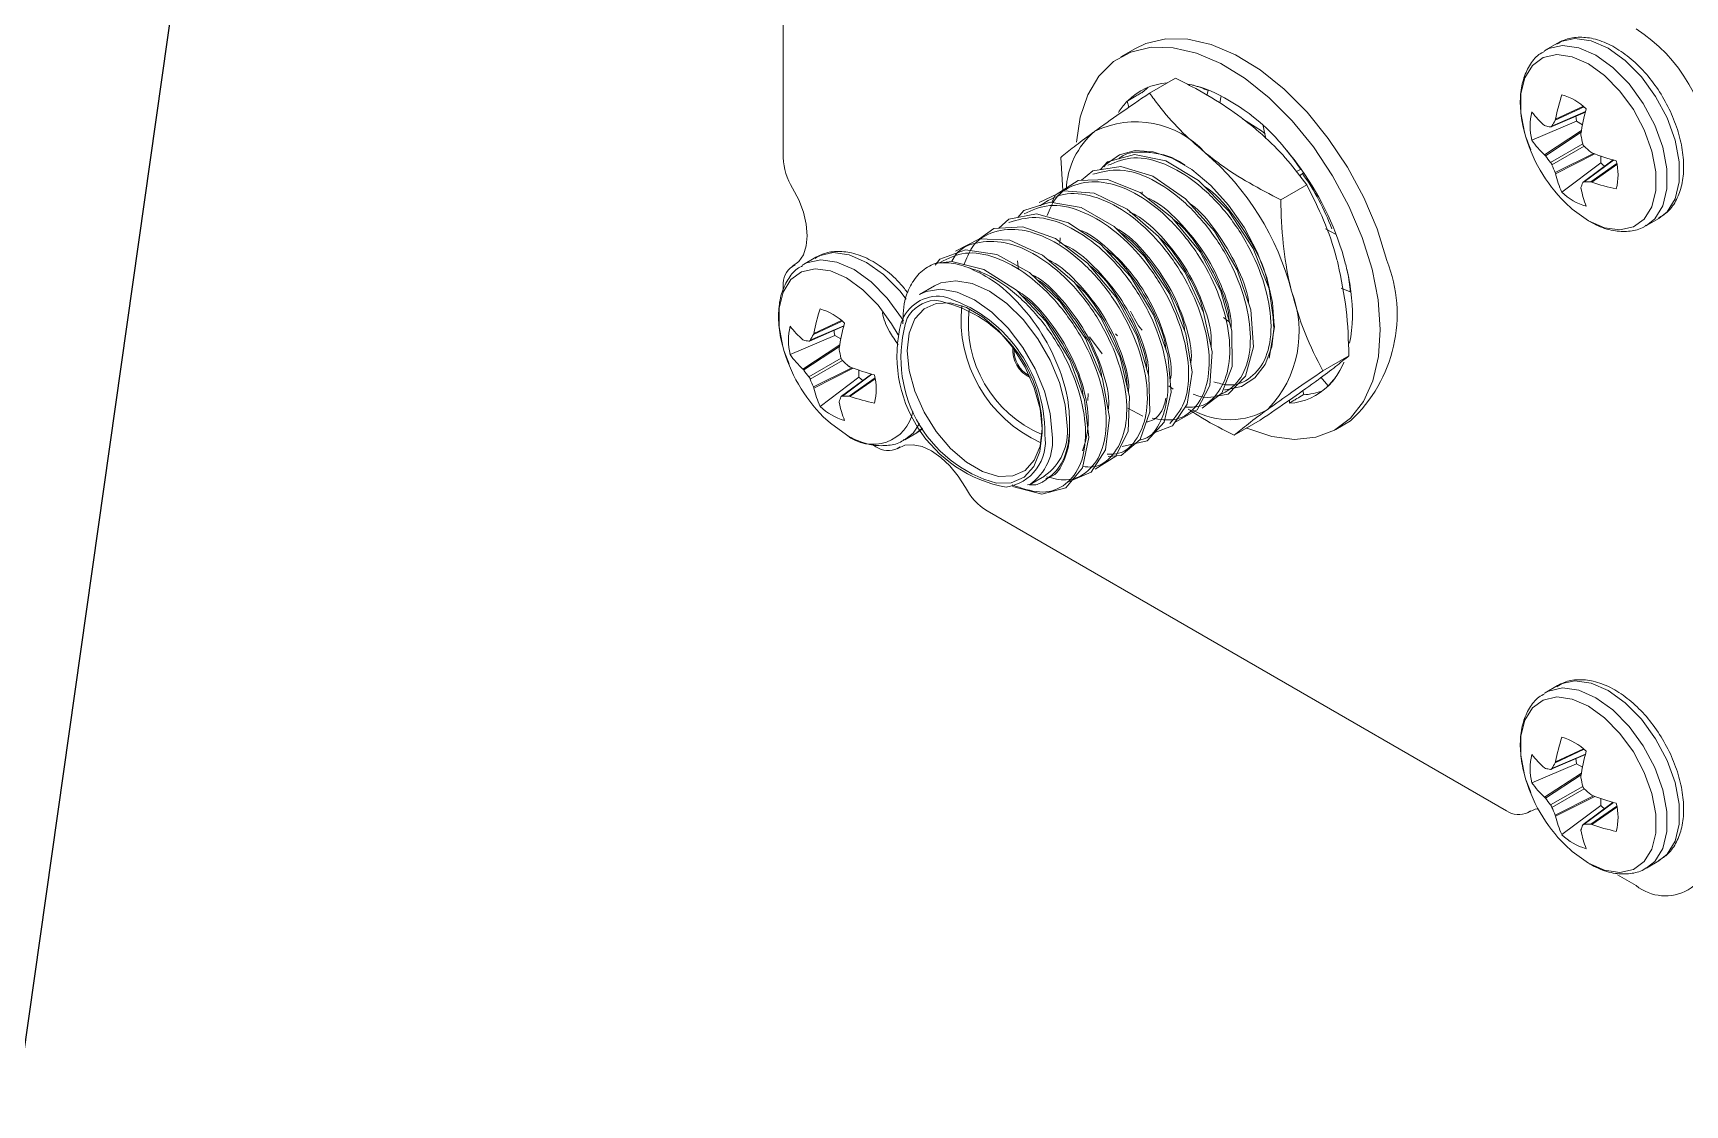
# Model space of a CAD drawing. Header units: inches. Extents: x 0.04 to 7.3, y 0.02 to 5.63.
# Drawn here: x 3.774 to 5.349, y 3.063 to 4.085 of the extents above; entities that cross this region are included whole.
import ezdxf

# ---------------------------------------------------------------- set-up
doc = ezdxf.new("R2010")
doc.units = ezdxf.units.IN
doc.header["$MEASUREMENT"] = 0
doc.dimstyles.new('SLDDIMSTYLE1', dxfattribs={"dimtxt": 0.18, "dimasz": 0.104, "dimexe": 0, "dimexo": 0.0625, "dimgap": 0, "dimtad": 0, "dimtih": 1, "dimtoh": 1, "dimdec": 0, "dimrnd": 1e-09, "dimzin": 0, "dimdsep": 46, "dimtxsty": 'Standard', "dimsah": 1, "dimcen": 0.09, "dimadec": 0, "dimazin": 0, "dimtfac": 0.104, "dimtdec": 0, "dimtofl": 0, "dimtmove": 0, "dimatfit": 3, "dimfxl": 1, "dimfrac": 2, "dimtolj": 1, "dimtzin": 0, "dimarcsym": 0})

msp = doc.modelspace()

# ---------------------------------------------------------------- linework, layer by layer
at = {"color": 7, "linetype": 'Continuous', "lineweight": 15, "ltscale": 0.666667}
for p, q in [((4.4889, 4.3337), (4.4889, 3.966)), ((4.8248, 4.0702), (4.8107, 4.062)), ((5.2271, 4.0752), (5.2154, 4.0684)), ((4.8382, 4.0275), (4.863, 4.0419)), ((4.8785, 4.0353), (4.8747, 4.0361)), ((4.8174, 4.0202), (4.8168, 4.0199)), ((4.8168, 4.0199), (4.8184, 4.014)), ((4.8941, 4.03), (4.8929, 4.0254)), ((4.8946, 4.0303), (4.8941, 4.03)), ((4.9064, 4.025), (4.9053, 4.0181)), ((5.2453, 4.0007), (5.2027, 3.9826)), ((5.2211, 3.9954), (5.2537, 4.0095)), ((5.2249, 4.0016), (5.2253, 4.0026)), ((5.2453, 4.0007), (5.251, 3.9974)), ((4.9466, 3.9964), (4.9489, 3.9839)), ((5.2148, 3.9966), (5.2156, 3.9962)), ((5.2495, 3.9887), (5.2495, 3.9874)), ((4.7982, 3.9619), (4.8237, 3.9691)), ((4.8237, 3.9691), (4.8537, 3.9629)), ((4.9688, 3.9732), (4.9652, 3.9774)), ((5.2156, 3.9678), (5.2148, 3.9687)), ((5.2588, 3.9713), (5.2599, 3.9706)), ((4.7535, 3.9662), (4.7555, 3.9348)), ((4.7733, 3.9444), (4.784, 3.9534)), ((4.784, 3.9534), (4.8108, 3.9575)), ((4.7916, 3.9546), (4.7982, 3.9619)), ((4.8108, 3.9575), (4.8414, 3.9483)), ((4.8537, 3.9629), (4.8849, 3.9442)), ((4.9822, 3.9547), (4.9782, 3.9528)), ((4.9828, 3.955), (4.9822, 3.9547)), ((5.2683, 3.961), (5.2313, 3.9331)), ((5.2801, 3.9639), (5.2516, 3.9427)), ((5.2683, 3.9676), (5.2683, 3.961)), ((4.7483, 3.9302), (4.7701, 3.9443)), ((4.7701, 3.9443), (4.798, 3.9452)), ((4.798, 3.9452), (4.8291, 3.9329)), ((4.8414, 3.9483), (4.8724, 3.9269)), ((4.8849, 3.9442), (4.9138, 3.9151)), ((4.9632, 3.9258), (4.988, 3.9402)), ((4.985, 3.9518), (4.9814, 3.9486)), ((5.2253, 3.9506), (5.2249, 3.9517)), ((5.2495, 3.9375), (5.2495, 3.9366)), ((5.2599, 3.9427), (5.2588, 3.9429)), ((4.7182, 3.9156), (4.7433, 3.9237)), ((4.7331, 3.9232), (4.7565, 3.9343)), ((4.7433, 3.9237), (4.7731, 3.9184)), ((4.7449, 3.9234), (4.7483, 3.9302)), ((4.7565, 3.9343), (4.7855, 3.9321)), ((4.7855, 3.9321), (4.8168, 3.917)), ((4.8291, 3.9329), (4.8596, 3.909)), ((4.8313, 3.9312), (4.8313, 3.9334)), ((4.8724, 3.9269), (4.9002, 3.8959)), ((4.6944, 3.8987), (4.7039, 3.9074)), ((4.7039, 3.9074), (4.7303, 3.9123)), ((4.7126, 3.909), (4.7182, 3.9156)), ((4.7303, 3.9123), (4.7608, 3.9039)), ((4.7731, 3.9184), (4.8044, 3.9004)), ((4.8168, 3.917), (4.8467, 3.8907)), ((4.8596, 3.909), (4.8863, 3.8763)), ((4.9138, 3.9151), (4.9371, 3.8793)), ((5.3119, 3.9012), (5.3236, 3.908)), ((4.676, 3.8886), (4.6899, 3.8984)), ((4.6899, 3.8984), (4.7175, 3.9002)), ((4.7175, 3.9002), (4.7485, 3.8888)), ((4.7608, 3.9039), (4.7918, 3.8832)), ((4.8044, 3.9004), (4.8335, 3.8719)), ((4.8467, 3.8907), (4.872, 3.8565)), ((4.9002, 3.8959), (4.9218, 3.859)), ((5.0162, 3.8926), (5.006, 3.898)), ((4.6383, 3.8693), (4.6629, 3.8782)), ((4.6532, 3.8767), (4.6762, 3.8887)), ((4.6629, 3.8782), (4.6925, 3.8738)), ((4.6762, 3.8887), (4.7049, 3.8873)), ((4.7049, 3.8873), (4.7361, 3.873)), ((4.7485, 3.8888), (4.7792, 3.8655)), ((4.7528, 3.8843), (4.7529, 3.8896)), ((4.7918, 3.8832), (4.82, 3.8528)), ((4.8863, 3.8763), (4.906, 3.8387)), ((4.9371, 3.8793), (4.9521, 3.8409)), ((4.5003, 3.8638), (4.4972, 3.862)), ((4.52, 3.871), (4.5083, 3.8642)), ((4.6337, 3.8652), (4.6498, 3.867)), ((4.6338, 3.8636), (4.6383, 3.8693)), ((4.6498, 3.867), (4.6801, 3.8595)), ((4.6801, 3.8595), (4.7113, 3.8396)), ((4.6925, 3.8738), (4.7238, 3.8566)), ((4.7133, 3.8594), (4.7123, 3.8675)), ((4.7361, 3.873), (4.7663, 3.8473)), ((4.7792, 3.8655), (4.8061, 3.8333)), ((4.8335, 3.8719), (4.8572, 3.8364)), ((4.9218, 3.859), (4.9346, 3.8208)), ((5.0264, 3.8592), (5.0252, 3.8643)), ((4.4889, 3.8437), (4.4889, 3.8396)), ((4.6331, 3.8438), (4.619, 3.8356)), ((4.7238, 3.8566), (4.7531, 3.8287)), ((4.7663, 3.8473), (4.7919, 3.8135)), ((4.82, 3.8528), (4.842, 3.8162)), ((4.872, 3.8565), (4.8897, 3.8184)), ((4.7113, 3.8396), (4.7397, 3.8097)), ((4.7531, 3.8287), (4.7773, 3.7935)), ((4.8061, 3.8333), (4.8264, 3.7959)), ((4.8572, 3.8364), (4.8729, 3.7981)), ((4.906, 3.8387), (4.9165, 3.8008)), ((4.9521, 3.8409), (4.9573, 3.8046)), ((5.0296, 3.8381), (5.0209, 3.8415)), ((5.0302, 3.8384), (5.0296, 3.8381)), ((4.7919, 3.8135), (4.8102, 3.7755)), ((4.842, 3.8162), (4.8555, 3.7779)), ((4.8897, 3.8184), (4.8979, 3.781)), ((4.9141, 3.8094), (4.9086, 3.8137)), ((4.9346, 3.8208), (4.9374, 3.7856)), ((4.956, 3.8159), (4.9565, 3.805)), ((4.5382, 3.7965), (4.4956, 3.7784)), ((4.514, 3.7912), (4.5466, 3.8053)), ((4.5178, 3.7974), (4.5182, 3.7984)), ((4.5382, 3.7965), (4.5439, 3.7932)), ((4.7397, 3.8097), (4.7623, 3.7733)), ((4.8264, 3.7959), (4.8376, 3.7578)), ((4.8729, 3.7981), (4.8787, 3.7615)), ((4.9165, 3.8008), (4.9169, 3.767)), ((4.9573, 3.8046), (4.9521, 3.7748)), ((4.5077, 3.7924), (4.5085, 3.792)), ((4.5424, 3.7845), (4.5424, 3.7832)), ((4.7773, 3.7935), (4.7935, 3.7552)), ((4.8979, 3.781), (4.8958, 3.7488)), ((4.9374, 3.7856), (4.9298, 3.7578)), ((4.5085, 3.7636), (4.5077, 3.7645)), ((4.5517, 3.7671), (4.5528, 3.7664)), ((4.7623, 3.7733), (4.7763, 3.735)), ((4.8102, 3.7755), (4.8191, 3.738)), ((4.8555, 3.7779), (4.8589, 3.7424)), ((4.9169, 3.767), (4.907, 3.7414)), ((5.0035, 3.7628), (5.0283, 3.7771)), ((4.5611, 3.7568), (4.5242, 3.7289)), ((4.573, 3.7597), (4.5444, 3.7385)), ((4.5611, 3.7634), (4.5611, 3.7568)), ((4.7935, 3.7552), (4.8001, 3.7184)), ((4.8376, 3.7578), (4.8386, 3.7236)), ((4.8608, 3.7452), (4.8565, 3.7484)), ((4.8787, 3.7615), (4.8742, 3.7311)), ((4.8958, 3.7488), (4.8837, 3.7256)), ((4.9298, 3.7578), (4.913, 3.7406)), ((5.0085, 3.7485), (5.0015, 3.7566)), ((5.009, 3.7488), (5.0085, 3.7485)), ((5.0178, 3.76), (5.0196, 3.7631)), ((4.5182, 3.7464), (4.5178, 3.7475)), ((4.5424, 3.7333), (4.5424, 3.7324)), ((4.5528, 3.7385), (4.5517, 3.7387)), ((4.7763, 3.735), (4.7804, 3.6992)), ((4.8191, 3.738), (4.8177, 3.7053)), ((4.8589, 3.7424), (4.852, 3.7139)), ((4.907, 3.7414), (4.8883, 3.7271)), ((4.913, 3.7406), (4.9038, 3.7389)), ((4.9717, 3.7322), (4.9717, 3.735)), ((4.9842, 3.7438), (4.9852, 3.7402)), ((4.9847, 3.7399), (4.9852, 3.7402)), ((4.8001, 3.7184), (4.7962, 3.6875)), ((4.8386, 3.7236), (4.8294, 3.6974)), ((4.8742, 3.7311), (4.86, 3.7105)), ((4.8837, 3.7256), (4.8633, 3.7142)), ((4.6048, 3.697), (4.6165, 3.7038)), ((4.6162, 3.7041), (4.6217, 3.708)), ((4.8177, 3.7053), (4.8062, 3.6814)), ((4.852, 3.7139), (4.8358, 3.696)), ((4.86, 3.7105), (4.8431, 3.7041)), ((4.9189, 3.7014), (4.9437, 3.7157)), ((5.0157, 3.707), (5.0298, 3.7151)), ((4.5744, 3.6922), (4.5774, 3.6905)), ((4.5974, 3.6885), (4.6005, 3.6903)), ((4.7804, 3.6992), (4.7742, 3.6702)), ((4.7962, 3.6875), (4.7826, 3.6661)), ((4.8294, 3.6974), (4.8112, 3.6822)), ((4.8358, 3.696), (4.8122, 3.6907)), ((4.7742, 3.6702), (4.7585, 3.6514)), ((4.8062, 3.6814), (4.7862, 3.6692)), ((4.8112, 3.6822), (4.7988, 3.6812)), ((4.731, 3.6544), (4.722, 3.6541)), ((4.7237, 3.6542), (4.7379, 3.6623)), ((4.7416, 3.6608), (4.7393, 3.6601)), ((4.7412, 3.6604), (4.7421, 3.661)), ((4.7826, 3.6661), (4.7609, 3.6569)), ((4.7354, 3.6453), (4.7075, 3.6526)), ((4.7585, 3.6514), (4.7354, 3.6453)), ((4.6833, 3.6294), (5.1784, 3.3435)), ((5.2271, 3.4628), (5.2154, 3.456)), ((5.2453, 3.3883), (5.2027, 3.3702)), ((5.2211, 3.383), (5.2537, 3.3971)), ((5.2249, 3.3892), (5.2253, 3.3902)), ((5.2453, 3.3883), (5.251, 3.385)), ((5.2148, 3.3842), (5.2156, 3.3838)), ((5.2495, 3.3763), (5.2495, 3.375)), ((5.2156, 3.3554), (5.2148, 3.3563)), ((5.2588, 3.3589), (5.2599, 3.3582)), ((5.2683, 3.3552), (5.2683, 3.3485)), ((5.1984, 3.3415), (5.2015, 3.3433)), ((5.2253, 3.3382), (5.2249, 3.3393)), ((5.2683, 3.3485), (5.2313, 3.3207)), ((5.2801, 3.3515), (5.2516, 3.3303)), ((5.2495, 3.3251), (5.2495, 3.3242)), ((5.2599, 3.3303), (5.2588, 3.3305)), ((5.3119, 3.2888), (5.3236, 3.2956)), ((5.2843, 3.2824), (5.3021, 3.2721))]:
    msp.add_line(p, q, dxfattribs=at)
at = {"color": 155, "linetype": 'Continuous', "lineweight": 15, "ltscale": 0.666667}
for p, q in [((5.2218, 3.9961), (5.2538, 4.0099)), ((5.2524, 4.0144), (5.2249, 4.0016)), ((5.2253, 4.0026), (5.2518, 4.015)), ((5.2148, 3.9687), (5.25, 3.9918)), ((5.2497, 3.9902), (5.2156, 3.9678)), ((5.2205, 3.9614), (5.2512, 3.9791)), ((5.2525, 3.9768), (5.2218, 3.9591)), ((5.2249, 3.9517), (5.2614, 3.97)), ((5.2628, 3.9695), (5.2253, 3.9506)), ((5.2805, 3.9637), (5.2525, 3.9429)), ((5.2588, 3.9429), (5.2837, 3.9603)), ((5.2838, 3.9594), (5.2599, 3.9427)), ((4.5, 3.8636), (4.4979, 3.8624)), ((4.5147, 3.7919), (4.5467, 3.8057)), ((4.5453, 3.8102), (4.5178, 3.7974)), ((4.5182, 3.7984), (4.5446, 3.8108)), ((4.8076, 3.796), (4.8058, 3.7982)), ((4.5077, 3.7645), (4.5429, 3.7876)), ((4.5426, 3.786), (4.5085, 3.7636)), ((4.793, 3.779), (4.7808, 3.7951)), ((4.5134, 3.7572), (4.5441, 3.7749)), ((4.5454, 3.7726), (4.5147, 3.7549)), ((4.5178, 3.7475), (4.5543, 3.7658)), ((4.5557, 3.7653), (4.5182, 3.7464)), ((4.5734, 3.7595), (4.5454, 3.7387)), ((4.5517, 3.7387), (4.5766, 3.7561)), ((4.5767, 3.7552), (4.5528, 3.7385)), ((4.7797, 3.7411), (4.7794, 3.7344)), ((4.8318, 3.7197), (4.8175, 3.7271)), ((4.6165, 3.7038), (4.6218, 3.7076)), ((4.5981, 3.6889), (4.6002, 3.6901)), ((5.2524, 3.402), (5.2249, 3.3892)), ((5.2253, 3.3902), (5.2518, 3.4026)), ((5.2218, 3.3837), (5.2538, 3.3975)), ((5.2148, 3.3563), (5.25, 3.3793)), ((5.2497, 3.3778), (5.2156, 3.3554)), ((5.2205, 3.349), (5.2512, 3.3667)), ((5.2525, 3.3644), (5.2218, 3.3467)), ((5.2249, 3.3393), (5.2614, 3.3576)), ((5.2628, 3.3571), (5.2253, 3.3382)), ((5.1991, 3.3419), (5.2012, 3.3432)), ((5.2805, 3.3513), (5.2525, 3.3305)), ((5.2588, 3.3305), (5.2837, 3.3479)), ((5.2838, 3.347), (5.2599, 3.3303))]:
    msp.add_line(p, q, dxfattribs=at)
at = {"color": 7, "linetype": 'Continuous', "lineweight": 15, "ltscale": 0.666667, "flags": 128}
for points in [[(5.0644, 3.868), (5.0551, 3.898), (5.0424, 3.928), (5.0268, 3.957), (5.0086, 3.9844), (4.9883, 4.0093), (4.9664, 4.0313), (4.9435, 4.0497), (4.9202, 4.064), (4.8971, 4.0738), (4.8747, 4.079), (4.8537, 4.0794), (4.8346, 4.0749), (4.8248, 4.0702)], [(5.0503, 3.8598), (5.0409, 3.8899), (5.0283, 3.9198), (5.0127, 3.9488), (4.9945, 3.9762), (4.9742, 4.0012), (4.9523, 4.0231), (4.9294, 4.0415), (4.9061, 4.0558), (4.8829, 4.0657), (4.8606, 4.0708), (4.8396, 4.0712), (4.8205, 4.0667), (4.8038, 4.0575), (4.79, 4.0438), (4.7793, 4.026), (4.7721, 4.0045), (4.7687, 3.9808)], [(4.8368, 4.0331), (4.8355, 4.032), (4.831, 4.0279)], [(4.9483, 3.9888), (4.9448, 3.9916), (4.9269, 4.003)], [(5.2445, 4.0055), (5.2448, 4.0035), (5.2453, 4.0007)], [(4.9097, 3.7447), (4.9105, 3.7447), (4.9259, 3.748), (4.9387, 3.7561), (4.9485, 3.7689), (4.9547, 3.7857), (4.957, 3.8057), (4.9554, 3.828), (4.95, 3.8518), (4.9409, 3.8759), (4.9286, 3.8992), (4.9136, 3.9207), (4.8967, 3.9394), (4.8785, 3.9546), (4.8598, 3.9654), (4.8415, 3.9716), (4.8245, 3.9727), (4.8094, 3.9687), (4.797, 3.9599), (4.7946, 3.9572)], [(5.2683, 3.961), (5.2704, 3.9591), (5.272, 3.9579)], [(4.4979, 3.8624), (4.5038, 3.8669), (4.5083, 3.8734), (4.511, 3.8818), (4.5119, 3.8916), (4.511, 3.9025), (4.5083, 3.914), (4.5038, 3.9257), (4.4979, 3.937)], [(5.2343, 3.9233), (5.241, 3.917), (5.2565, 3.9059)], [(4.9307, 3.7082), (4.932, 3.7077), (4.9548, 3.7001), (4.9765, 3.6974), (4.9966, 3.6994), (5.0146, 3.7063), (5.0299, 3.7178), (5.0422, 3.7336), (5.0511, 3.7533), (5.0565, 3.7764), (5.0581, 3.8023), (5.0561, 3.8304), (5.0503, 3.8598)], [(4.7596, 3.7103), (4.7577, 3.7304), (4.7522, 3.7516), (4.7434, 3.773), (4.7317, 3.7933), (4.7176, 3.8116), (4.702, 3.8269), (4.6855, 3.8386), (4.669, 3.846), (4.6534, 3.8487), (4.6393, 3.8466), (4.6331, 3.8438)], [(4.7357, 3.7077), (4.7338, 3.7266), (4.7283, 3.7465), (4.7195, 3.7664), (4.7079, 3.7849), (4.6942, 3.8012), (4.6791, 3.8142), (4.6636, 3.8231), (4.6485, 3.8275), (4.6348, 3.8271), (4.6232, 3.822), (4.6144, 3.8123), (4.6089, 3.7987), (4.607, 3.782), (4.6089, 3.7632), (4.6144, 3.7433), (4.6232, 3.7234), (4.6348, 3.7048), (4.6485, 3.6886), (4.6636, 3.6756), (4.6791, 3.6667), (4.6942, 3.6622), (4.7079, 3.6626), (4.7195, 3.6678), (4.7283, 3.6775), (4.7338, 3.691), (4.7357, 3.7077)], [(4.619, 3.8356), (4.6252, 3.8384), (4.6392, 3.8405), (4.6549, 3.8378), (4.6714, 3.8304), (4.6878, 3.8188), (4.7035, 3.8034), (4.7175, 3.7851), (4.7293, 3.7648), (4.7381, 3.7435), (4.7436, 3.7222), (4.7454, 3.7021)], [(4.5374, 3.8013), (4.5377, 3.7993), (4.5382, 3.7965)], [(5.0196, 3.7631), (5.0233, 3.7705), (5.0235, 3.7711)], [(4.5611, 3.7568), (4.5633, 3.7549), (4.5649, 3.7537)], [(4.5272, 3.719), (4.5339, 3.7128), (4.5494, 3.7017)], [(4.6626, 3.6516), (4.6558, 3.6624), (4.6479, 3.6721), (4.6393, 3.6802), (4.6304, 3.6865), (4.6214, 3.6906), (4.6128, 3.6924), (4.6049, 3.6918), (4.5981, 3.6889)], [(5.2445, 3.3931), (5.2448, 3.3911), (5.2453, 3.3883)], [(5.2086, 3.3453), (5.2059, 3.3449), (5.1991, 3.3419)], [(5.2683, 3.3485), (5.2704, 3.3467), (5.272, 3.3455)], [(5.2343, 3.3108), (5.241, 3.3046), (5.2565, 3.2935)]]:
    msp.add_lwpolyline(points, dxfattribs=at)
at = {"color": 155, "linetype": 'Continuous', "lineweight": 15, "ltscale": 0.666667, "flags": 128}
for points in [[(5.3236, 3.908), (5.3315, 3.9144), (5.3392, 3.9268), (5.3431, 3.943), (5.3431, 3.962), (5.3392, 3.9827), (5.3315, 4.0039), (5.3206, 4.0244), (5.3071, 4.0431), (5.2917, 4.0587), (5.2754, 4.0704), (5.2591, 4.0775), (5.2437, 4.0797), (5.2301, 4.0767), (5.2271, 4.0752)], [(5.2565, 3.9059), (5.272, 3.8991), (5.2866, 3.8971), (5.2994, 3.8999), (5.3098, 3.9074), (5.317, 3.9192), (5.3208, 3.9346), (5.3208, 3.9526), (5.317, 3.9722), (5.3098, 3.9924), (5.2994, 4.0119), (5.2866, 4.0295), (5.272, 4.0443), (5.2565, 4.0555), (5.241, 4.0622), (5.2264, 4.0643), (5.2135, 4.0614), (5.2032, 4.0539), (5.1959, 4.0421), (5.1922, 4.0268), (5.1922, 4.0088), (5.1957, 3.9902)], [(5.3117, 3.9011), (5.3198, 3.9076), (5.3274, 3.92), (5.3314, 3.9362), (5.3314, 3.9552), (5.3274, 3.9759), (5.3198, 3.9971), (5.3089, 4.0176), (5.2953, 4.0363), (5.2799, 4.0519), (5.2636, 4.0636), (5.2473, 4.0707), (5.2319, 4.0729), (5.2184, 4.0699), (5.2146, 4.0679)], [(4.6061, 3.8312), (4.6, 3.8389), (4.5846, 3.8545), (4.5683, 3.8662), (4.552, 3.8733), (4.5366, 3.8755), (4.523, 3.8725), (4.52, 3.871)], [(4.5984, 3.7971), (4.5923, 3.8077), (4.5795, 3.8253), (4.5649, 3.8401), (4.5494, 3.8513), (4.5339, 3.858), (4.5193, 3.8601), (4.5064, 3.8572), (4.4961, 3.8497), (4.4888, 3.8379), (4.4851, 3.8226), (4.4851, 3.8046), (4.4885, 3.786)], [(4.6036, 3.8103), (4.6018, 3.8134), (4.5882, 3.8321), (4.5728, 3.8477), (4.5565, 3.8594), (4.5402, 3.8665), (4.5248, 3.8687), (4.5113, 3.8657), (4.5075, 3.8637)], [(4.6046, 3.6969), (4.6127, 3.7034), (4.6188, 3.7125)], [(4.7357, 3.7037), (4.7337, 3.686), (4.7279, 3.6717), (4.7186, 3.6615), (4.7064, 3.6561), (4.6923, 3.6556)], [(5.3236, 3.2956), (5.3315, 3.302), (5.3392, 3.3144), (5.3431, 3.3306), (5.3431, 3.3496), (5.3392, 3.3703), (5.3315, 3.3915), (5.3206, 3.412), (5.3071, 3.4306), (5.2917, 3.4463), (5.2754, 3.458), (5.2591, 3.4651), (5.2437, 3.4673), (5.2301, 3.4643), (5.2271, 3.4628)], [(5.2565, 3.2935), (5.272, 3.2867), (5.2866, 3.2847), (5.2994, 3.2875), (5.3098, 3.295), (5.317, 3.3068), (5.3208, 3.3221), (5.3208, 3.3402), (5.317, 3.3598), (5.3098, 3.38), (5.2994, 3.3995), (5.2866, 3.4171), (5.272, 3.4319), (5.2565, 3.443), (5.241, 3.4498), (5.2264, 3.4519), (5.2135, 3.449), (5.2032, 3.4415), (5.1959, 3.4297), (5.1922, 3.4144), (5.1922, 3.3964), (5.1957, 3.3778)], [(5.3117, 3.2887), (5.3198, 3.2952), (5.3274, 3.3076), (5.3314, 3.3238), (5.3314, 3.3428), (5.3274, 3.3635), (5.3198, 3.3847), (5.3089, 3.4052), (5.2953, 3.4238), (5.2799, 3.4395), (5.2636, 3.4512), (5.2473, 3.4583), (5.2319, 3.4605), (5.2184, 3.4575), (5.2146, 3.4555)]]:
    msp.add_lwpolyline(points, dxfattribs=at)
at = {"color": 7, "linetype": 'Continuous', "lineweight": 15, "ltscale": 0.444444}
for centre, radius, start, end in [((5.2638, 3.9849), 0.1537, 2.6055, 57.3945), ((5.2193, 3.9592), 0.1537, 2.6055, 57.3945), ((4.8586, 3.9792), 0.0581, 93.5864, 135.1533), ((4.8544, 3.9291), 0.1089, 68.3175, 77.209), ((4.8185, 3.8553), 0.1909, 39.7842, 66.481), ((5.4067, 3.9684), 0.1846, 161.813, 169.2995), ((5.2161, 3.9728), 0.0553, 45.9615, 74.0439), ((4.8251, 3.9117), 0.0885, 42.0237, 116.2027), ((5.2563, 3.9961), 0.0553, 165.9611, 194.0389), ((5.2717, 4.0626), 0.0871, 217.6066, 229.2646), ((5.3612, 3.9212), 0.1582, 149.4611, 151.7386), ((5.4756, 3.9534), 0.2289, 165.0222, 171.1401), ((4.8357, 3.9323), 0.077, 130.2047, 177.8635), ((5.3395, 4.0286), 0.1489, 194.9615, 225.0332), ((5.2371, 4.1009), 0.1069, 258.3844, 261.0374), ((5.4403, 4.0218), 0.1939, 190.2301, 192.7095), ((4.7256, 3.7758), 0.2557, 14.2153, 49.7562), ((4.7579, 3.7963), 0.2752, 35.2103, 39.9998), ((5.2716, 4.0304), 0.0839, 214.7225, 227.3946), ((5.384, 4.1193), 0.1939, 227.2911, 229.7704), ((5.3424, 4.1841), 0.2289, 248.8622, 254.9795), ((4.5472, 3.9681), 0.0583, 182.0583, 212.2697), ((4.7556, 3.7935), 0.2787, 14.721, 35.4118), ((5.3358, 4.0545), 0.1482, 215.8194, 218.9213), ((5.3601, 4.0124), 0.1482, 201.0792, 204.1809), ((5.2295, 3.9496), 0.0553, 345.9611, 14.0389), ((4.8038, 3.8214), 0.2218, 20.2084, 35.7149), ((5.3072, 3.9689), 0.0839, 192.6075, 205.2783), ((5.3509, 3.9038), 0.1069, 158.9706, 161.6242), ((5.2573, 4.1011), 0.1582, 268.2678, 270.5449), ((5.3209, 4.1169), 0.1846, 250.703, 258.189), ((5.2697, 3.9728), 0.0553, 225.9615, 254.0439), ((5.3351, 3.9529), 0.0871, 190.738, 202.3947), ((4.5085, 3.8458), 0.0197, 122.6065, 186.1066), ((4.8194, 3.8113), 0.2125, 7.3306, 13.022), ((4.9356, 3.8168), 0.1386, 312.825, 21.6752), ((4.6108, 3.7073), 0.125, 358.3257, 79.6993), ((4.6029, 3.7038), 0.1354, 359.3136, 73.5002), ((4.875, 3.7998), 0.1058, 316.1227, 21.547), ((4.8801, 3.8172), 0.1515, 349.2947, 8.036), ((4.6996, 3.7642), 0.1846, 161.813, 169.2995), ((4.509, 3.7686), 0.0553, 45.9615, 74.0439), ((4.7251, 3.7751), 0.1239, 162.1994, 254.6348), ((4.7876, 3.812), 0.1291, 174.247, 245.7476), ((4.5492, 3.7919), 0.0553, 165.9611, 194.0389), ((4.5646, 3.8584), 0.0871, 217.6066, 229.2646), ((4.654, 3.717), 0.1582, 149.4611, 151.7386), ((4.7685, 3.7492), 0.2289, 165.0222, 171.1401), ((4.7247, 3.777), 0.1273, 165.6835, 259.4744), ((4.6324, 3.8244), 0.1489, 194.9615, 225.0332), ((4.53, 3.8967), 0.1069, 258.3844, 261.0374), ((4.7332, 3.8176), 0.1939, 190.2301, 192.7095), ((4.7358, 3.7821), 0.0268, 177.3493, 242.6453), ((4.5645, 3.8262), 0.0839, 214.7225, 227.3946), ((4.6769, 3.9151), 0.1939, 227.2911, 229.7704), ((4.6353, 3.9799), 0.2289, 248.8622, 254.9795), ((4.6287, 3.8503), 0.1482, 215.8194, 218.9213), ((4.653, 3.8082), 0.1482, 201.0792, 204.1809), ((4.5224, 3.7454), 0.0553, 345.9611, 14.0389), ((4.9678, 3.7898), 0.0581, 273.5041, 315.1509), ((4.9629, 3.7941), 0.0647, 315.538, 328.1241), ((4.6001, 3.7647), 0.0839, 192.6075, 205.2783), ((4.6438, 3.6996), 0.1069, 158.9706, 161.6242), ((4.628, 3.7487), 0.0871, 190.738, 202.3947), ((4.5502, 3.8969), 0.1582, 268.2678, 270.5449), ((4.6138, 3.9127), 0.1846, 250.703, 258.189), ((4.9813, 3.8012), 0.0614, 273.1426, 291.4287), ((4.5626, 3.7686), 0.0553, 225.9615, 254.0439), ((4.9147, 3.7873), 0.0711, 240.6141, 301.0052), ((4.6943, 3.6964), 0.0515, 304.916, 6.3962), ((4.7084, 3.7046), 0.0515, 304.916, 6.3962), ((4.589, 3.7064), 0.0197, 233.8957, 297.4059), ((4.7142, 3.6788), 0.0583, 207.7296, 237.9435), ((5.4067, 3.356), 0.1846, 161.813, 169.2995), ((5.2161, 3.3604), 0.0553, 45.9615, 74.0439), ((5.2563, 3.3836), 0.0553, 165.9611, 194.0389), ((5.2717, 3.4502), 0.0871, 217.6066, 229.2646), ((5.3612, 3.3088), 0.1582, 149.4611, 151.7386), ((5.4756, 3.341), 0.2289, 165.0222, 171.1401), ((5.3395, 3.4162), 0.1489, 194.9615, 225.0332), ((5.2716, 3.418), 0.0839, 214.7225, 227.3946), ((5.2371, 3.4885), 0.1069, 258.3844, 261.0374), ((5.4403, 3.4094), 0.1939, 190.2301, 192.7095), ((5.3358, 3.4421), 0.1482, 215.8194, 218.9213), ((5.384, 3.5069), 0.1939, 227.2911, 229.7704), ((5.3424, 3.5717), 0.2289, 248.8622, 254.9795), ((5.19, 3.3594), 0.0197, 233.8957, 297.4059), ((5.3601, 3.4), 0.1482, 201.0792, 204.1809), ((5.2295, 3.3372), 0.0553, 345.9611, 14.0389), ((5.3072, 3.3565), 0.0839, 192.6075, 205.2783), ((5.3509, 3.2914), 0.1069, 158.9706, 161.6242), ((5.3351, 3.3405), 0.0871, 190.738, 202.3947), ((5.2573, 3.4887), 0.1582, 268.2678, 270.5449), ((5.3209, 3.5045), 0.1846, 250.703, 258.189), ((5.2697, 3.3604), 0.0553, 225.9615, 254.0439), ((5.3297, 3.306), 0.0437, 230.7967, 9.214)]:
    msp.add_arc(centre, radius, start, end, dxfattribs=at)
at = {"color": 155, "linetype": 'Continuous', "lineweight": 15, "ltscale": 0.444444}
for centre, radius, start, end in [((4.6369, 3.7964), 0.0375, 83.1053, 161.2258), ((4.6369, 3.7964), 0.034, 96.2479, 150.8755), ((4.7806, 3.808), 0.1151, 173.0599, 246.9347), ((4.7368, 3.7827), 0.0291, 175.1532, 244.8414), ((4.5744, 3.7317), 0.039, 230.2024, 348.6099), ((4.6951, 3.6952), 0.0438, 278.2879, 9.1092)]:
    msp.add_arc(centre, radius, start, end, dxfattribs=at)
at = {"color": 7, "linetype": 'Continuous', "lineweight": 15, "ltscale": 0.666667}
for points, knots in [([(5.3233, 3.9083), (5.3265, 3.9102), (5.3335, 3.9147), (5.3411, 3.9259), (5.3462, 3.9401), (5.3479, 3.957), (5.3462, 3.9757), (5.3411, 3.9954), (5.3328, 4.0149), (5.3218, 4.0334), (5.3086, 4.0499), (5.2937, 4.0636), (5.2777, 4.0739), (5.2618, 4.08), (5.2468, 4.0813), (5.2348, 4.0795), (5.2288, 4.0756), (5.2265, 4.0741)], [0, 0, 0, 0, 0.052718, 0.117412, 0.183571, 0.25305, 0.324891, 0.39722, 0.469334, 0.541338, 0.613498, 0.686049, 0.759326, 0.833477, 0.899103, 0.961875, 1, 1, 1, 1]), ([(5.2147, 4.0673), (5.2129, 4.0663), (5.207, 4.0632), (5.1999, 4.0539), (5.1939, 4.0404), (5.1912, 4.0242), (5.192, 4.006), (5.1955, 3.9886), (5.1999, 3.9778), (5.2016, 3.9735)], [0, 0, 0, 0, 0.068591, 0.223471, 0.379571, 0.543107, 0.713366, 0.885923, 1, 1, 1, 1]), ([(4.9353, 3.9967), (4.9266, 4.0034), (4.9089, 4.0168), (4.8838, 4.0312), (4.8681, 4.0392), (4.863, 4.0419)], [0, 0, 0, 0, 0.39822, 0.802626, 1, 1, 1, 1]), ([(4.8941, 4.03), (4.8894, 4.0319), (4.8843, 4.034), (4.879, 4.0352), (4.8785, 4.0353)], [0, 0, 0, 0, 0.902243, 1, 1, 1, 1]), ([(4.8382, 4.0275), (4.8285, 4.021), (4.8091, 4.0077), (4.7937, 3.9967), (4.786, 3.9912)], [0, 0, 0, 0, 0.495458, 1, 1, 1, 1]), ([(4.8168, 4.0199), (4.8143, 4.0169), (4.8114, 4.0135), (4.8088, 4.0094), (4.8086, 4.009)], [0, 0, 0, 0, 0.902243, 1, 1, 1, 1]), ([(4.831, 4.0282), (4.8298, 4.0275), (4.8273, 4.026), (4.8228, 4.0234), (4.8195, 4.0214), (4.8174, 4.0202)], [0, 0, 0, 0, 0.265161, 0.530321, 1, 1, 1, 1]), ([(4.8908, 3.971), (4.8827, 3.978), (4.8664, 3.9923), (4.8499, 4.0116), (4.8411, 4.0236), (4.8382, 4.0275)], [0, 0, 0, 0, 0.39822, 0.802626, 1, 1, 1, 1]), ([(4.786, 3.9912), (4.785, 3.9904), (4.7775, 3.985), (4.7653, 3.9758), (4.7575, 3.9694), (4.7535, 3.9662)], [0, 0, 0, 0, 0.070047, 0.530762, 1, 1, 1, 1]), ([(4.988, 3.9402), (4.9822, 3.9478), (4.9706, 3.9633), (4.9526, 3.9821), (4.9399, 3.9928), (4.9353, 3.9967)], [0, 0, 0, 0, 0.387506, 0.778842, 1, 1, 1, 1]), ([(5.2205, 3.9953), (5.2207, 3.9953), (5.2211, 3.9953), (5.2216, 3.9957), (5.2218, 3.996), (5.2218, 3.9961)], [0, 0, 0, 0, 0.427373, 0.85477, 1, 1, 1, 1]), ([(4.809, 3.965), (4.8108, 3.9664), (4.8158, 3.9704), (4.827, 3.9717), (4.8452, 3.9707), (4.8611, 3.9669), (4.8713, 3.9592), (4.8717, 3.9589)], [0, 0, 0, 0, 0.116388, 0.33134, 0.552689, 0.981547, 1, 1, 1, 1]), ([(4.9632, 3.9258), (4.9531, 3.9311), (4.9329, 3.9415), (4.9088, 3.9569), (4.8956, 3.9673), (4.8908, 3.971)], [0, 0, 0, 0, 0.387506, 0.778842, 1, 1, 1, 1]), ([(4.9822, 3.9547), (4.9784, 3.9605), (4.9741, 3.9668), (4.9692, 3.9726), (4.9688, 3.9732)], [0, 0, 0, 0, 0.902243, 1, 1, 1, 1]), ([(5.2512, 3.9791), (5.2513, 3.9788), (5.2515, 3.978), (5.252, 3.9773), (5.2524, 3.9769), (5.2525, 3.9768)], [0, 0, 0, 0, 0.427373, 0.85477, 1, 1, 1, 1]), ([(5.2218, 3.9591), (5.2217, 3.9595), (5.2214, 3.9601), (5.2209, 3.9609), (5.2206, 3.9613), (5.2205, 3.9614)], [0, 0, 0, 0, 0.427373, 0.85477, 1, 1, 1, 1]), ([(4.8907, 3.9384), (4.891, 3.9382), (4.9003, 3.9327), (4.9176, 3.913), (4.9377, 3.8825), (4.9491, 3.8575), (4.9507, 3.8456), (4.9509, 3.8441)], [0, 0, 0, 0, 0.00908, 0.324471, 0.639863, 0.955254, 1, 1, 1, 1]), ([(5.018, 3.8643), (5.0175, 3.8663), (5.0138, 3.8808), (5.0048, 3.9072), (4.9936, 3.9291), (4.988, 3.9402)], [0, 0, 0, 0, 0.070047, 0.530762, 1, 1, 1, 1]), ([(5.2525, 3.9429), (5.2522, 3.9429), (5.2517, 3.9429), (5.2513, 3.9425), (5.2512, 3.9422), (5.2512, 3.9422)], [0, 0, 0, 0, 0.427373, 0.85477, 1, 1, 1, 1]), ([(4.8358, 3.9277), (4.8367, 3.9273), (4.8467, 3.9236), (4.866, 3.9063), (4.8901, 3.8778), (4.9074, 3.8443), (4.9162, 3.8177), (4.916, 3.8054), (4.916, 3.8028)], [0, 0, 0, 0, 0.02174, 0.251019, 0.480299, 0.709579, 0.938859, 1, 1, 1, 1]), ([(4.8761, 3.9227), (4.8767, 3.9223), (4.8864, 3.9158), (4.9033, 3.8948), (4.9219, 3.8634), (4.9318, 3.8386), (4.9326, 3.8275), (4.9327, 3.8264)], [0, 0, 0, 0, 0.0225259, 0.3373201, 0.6521143, 0.9669085, 1, 1, 1, 1]), ([(4.9735, 3.8386), (4.973, 3.8406), (4.9695, 3.8552), (4.9648, 3.8841), (4.9637, 3.9118), (4.9632, 3.9258)], [0, 0, 0, 0, 0.070047, 0.530762, 1, 1, 1, 1]), ([(4.8191, 3.9142), (4.8211, 3.9133), (4.8324, 3.9082), (4.8524, 3.8889), (4.8753, 3.8588), (4.8907, 3.8249), (4.8979, 3.7992), (4.8969, 3.788), (4.8968, 3.7861)], [0, 0, 0, 0, 0.050438, 0.276113, 0.501788, 0.727464, 0.953139, 1, 1, 1, 1]), ([(4.8616, 3.9066), (4.8625, 3.9059), (4.8724, 3.8984), (4.8887, 3.8762), (4.9056, 3.8442), (4.9142, 3.8199), (4.9142, 3.8096), (4.9142, 3.8091)], [0, 0, 0, 0, 0.033515, 0.349507, 0.6655, 0.981493, 1, 1, 1, 1]), ([(4.7711, 3.897), (4.7711, 3.897), (4.7801, 3.8946), (4.7992, 3.8795), (4.8244, 3.8534), (4.8445, 3.8201), (4.8559, 3.7865), (4.8601, 3.763), (4.8579, 3.7543), (4.8578, 3.7538)], [0, 0, 0, 0, 0.000525, 0.198008, 0.395491, 0.592975, 0.790458, 0.987941, 1, 1, 1, 1]), ([(4.8061, 3.8987), (4.8081, 3.8976), (4.8193, 3.8916), (4.8385, 3.8709), (4.8601, 3.8397), (4.8736, 3.8057), (4.8792, 3.781), (4.8776, 3.771), (4.8774, 3.7698)], [0, 0, 0, 0, 0.049141, 0.278874, 0.508608, 0.738342, 0.968075, 1, 1, 1, 1]), ([(4.8108, 3.8941), (4.8109, 3.8941), (4.8201, 3.8888), (4.8375, 3.8695), (4.858, 3.8394), (4.8698, 3.8143), (4.8716, 3.8022), (4.8718, 3.8006)], [0, 0, 0, 0, 0.004849, 0.32073, 0.636611, 0.952492, 1, 1, 1, 1]), ([(4.8472, 3.8901), (4.8483, 3.8891), (4.8583, 3.8806), (4.8731, 3.8576), (4.8864, 3.8334), (4.8891, 3.8207), (4.8895, 3.8188)], [0, 0, 0, 0, 0.057245, 0.490824, 0.924404, 1, 1, 1, 1]), ([(5.2572, 3.9054), (5.2601, 3.9038), (5.2684, 3.8994), (5.2817, 3.8955), (5.2963, 3.8955), (5.3065, 3.8977), (5.3108, 3.9009), (5.3115, 3.9015)], [0, 0, 0, 0, 0.1543638, 0.4463804, 0.7016582, 0.9475958, 1, 1, 1, 1]), ([(4.6077, 3.8371), (4.6056, 3.8398), (4.5992, 3.8482), (4.5865, 3.8594), (4.5706, 3.8698), (4.5547, 3.8757), (4.5397, 3.8771), (4.5276, 3.8753), (4.5217, 3.8714), (4.5194, 3.8699)], [0, 0, 0, 0, 0.084842, 0.256628, 0.430132, 0.605708, 0.761096, 0.909727, 1, 1, 1, 1]), ([(4.756, 3.8831), (4.7567, 3.8828), (4.7665, 3.8794), (4.7858, 3.8626), (4.8102, 3.8346), (4.8279, 3.8011), (4.8372, 3.7744), (4.8372, 3.7618), (4.8372, 3.759)], [0, 0, 0, 0, 0.017362, 0.246874, 0.476385, 0.705897, 0.935408, 1, 1, 1, 1]), ([(4.7961, 3.8786), (4.7967, 3.8783), (4.8063, 3.872), (4.8233, 3.8514), (4.8423, 3.8202), (4.8526, 3.7954), (4.8537, 3.784), (4.8538, 3.7828)], [0, 0, 0, 0, 0.019007, 0.333788, 0.64857, 0.963351, 1, 1, 1, 1]), ([(4.5076, 3.8631), (4.5058, 3.8621), (4.4999, 3.859), (4.4928, 3.8497), (4.4867, 3.8362), (4.4841, 3.82), (4.4849, 3.8018), (4.4884, 3.7844), (4.4928, 3.7736), (4.4945, 3.7693)], [0, 0, 0, 0, 0.068591, 0.223471, 0.379571, 0.543107, 0.713366, 0.885923, 1, 1, 1, 1]), ([(4.6122, 3.8472), (4.613, 3.8484), (4.6154, 3.852), (4.62, 3.8571), (4.6264, 3.862), (4.6313, 3.8641), (4.6337, 3.8652)], [0, 0, 0, 0, 0.142656, 0.428307, 0.712337, 1, 1, 1, 1]), ([(4.6337, 3.8652), (4.6351, 3.8654), (4.6393, 3.8659), (4.6466, 3.8658), (4.6558, 3.8644), (4.6622, 3.8623), (4.6654, 3.8612)], [0, 0, 0, 0, 0.142653, 0.428294, 0.712307, 1, 1, 1, 1]), ([(4.6654, 3.8612), (4.6729, 3.8577), (4.6898, 3.8498), (4.7156, 3.8265), (4.7391, 3.7946), (4.7554, 3.759), (4.7617, 3.7309), (4.7618, 3.7164), (4.7619, 3.7124)], [0, 0, 0, 0, 0.156459, 0.352595, 0.548375, 0.739841, 0.926933, 1, 1, 1, 1]), ([(4.7407, 3.869), (4.7421, 3.8684), (4.7527, 3.8638), (4.7722, 3.8452), (4.7954, 3.8157), (4.8113, 3.7818), (4.819, 3.7559), (4.8182, 3.7443), (4.8181, 3.7422)], [0, 0, 0, 0, 0.034435, 0.26296, 0.491486, 0.720011, 0.948537, 1, 1, 1, 1]), ([(4.7816, 3.8627), (4.7824, 3.862), (4.7923, 3.8548), (4.8088, 3.8329), (4.8262, 3.801), (4.8351, 3.7766), (4.8353, 3.7661), (4.8354, 3.7653)], [0, 0, 0, 0, 0.030675, 0.346149, 0.661622, 0.977096, 1, 1, 1, 1]), ([(5.0283, 3.7771), (5.0278, 3.7919), (5.0268, 3.8219), (5.0209, 3.8501), (5.018, 3.8643)], [0, 0, 0, 0, 0.495458, 1, 1, 1, 1]), ([(5.0296, 3.8381), (5.029, 3.8444), (5.0282, 3.8515), (5.0266, 3.8585), (5.0264, 3.8592)], [0, 0, 0, 0, 0.902243, 1, 1, 1, 1]), ([(4.603, 3.8075), (4.6033, 3.8162), (4.6039, 3.8317), (4.6097, 3.8425), (4.6122, 3.8472)], [0, 0, 0, 0, 0.566203, 1, 1, 1, 1]), ([(4.7261, 3.8543), (4.728, 3.8534), (4.7391, 3.8476), (4.7583, 3.8274), (4.7803, 3.7965), (4.7943, 3.7625), (4.8004, 3.7375), (4.799, 3.7272), (4.7988, 3.7258)], [0, 0, 0, 0, 0.045689, 0.275136, 0.504583, 0.73403, 0.963477, 1, 1, 1, 1]), ([(4.7308, 3.8499), (4.7308, 3.8499), (4.7399, 3.8449), (4.7573, 3.826), (4.7782, 3.7962), (4.7904, 3.7711), (4.7924, 3.7588), (4.7927, 3.7572)], [0, 0, 0, 0, 0.00041, 0.316923, 0.633436, 0.949949, 1, 1, 1, 1]), ([(4.7671, 3.8462), (4.7682, 3.8453), (4.7782, 3.8371), (4.7939, 3.8142), (4.8096, 3.7818), (4.8171, 3.758), (4.8167, 3.7484), (4.8167, 3.7483)], [0, 0, 0, 0, 0.039946, 0.357933, 0.67592, 0.993908, 1, 1, 1, 1]), ([(4.7115, 3.8394), (4.7138, 3.838), (4.7253, 3.8311), (4.7443, 3.8092), (4.7647, 3.7773), (4.7773, 3.7429), (4.7816, 3.7104), (4.7768, 3.6944), (4.7744, 3.6864)], [0, 0, 0, 0, 0.047405, 0.237924, 0.428443, 0.618962, 0.809481, 1, 1, 1, 1]), ([(4.7161, 3.8345), (4.7166, 3.8342), (4.7261, 3.8283), (4.7432, 3.808), (4.7627, 3.7771), (4.7734, 3.7521), (4.7746, 3.7405), (4.7748, 3.7392)], [0, 0, 0, 0, 0.015293, 0.330202, 0.645111, 0.960019, 1, 1, 1, 1]), ([(5.0035, 3.7628), (4.9975, 3.7744), (4.9853, 3.798), (4.9774, 3.825), (4.9735, 3.8386)], [0, 0, 0, 0, 0.495458, 1, 1, 1, 1]), ([(4.5837, 3.8184), (4.5837, 3.8183), (4.5842, 3.8124), (4.5894, 3.8007), (4.5957, 3.7917), (4.5986, 3.7876)], [0, 0, 0, 0, 0.014854, 0.555436, 1, 1, 1, 1]), ([(4.5134, 3.7911), (4.5136, 3.7911), (4.514, 3.7911), (4.5145, 3.7915), (4.5147, 3.7918), (4.5147, 3.7919)], [0, 0, 0, 0, 0.427373, 0.85477, 1, 1, 1, 1]), ([(4.5441, 3.7749), (4.5442, 3.7746), (4.5444, 3.7738), (4.5449, 3.7731), (4.5453, 3.7727), (4.5454, 3.7726)], [0, 0, 0, 0, 0.427373, 0.85477, 1, 1, 1, 1]), ([(4.9959, 3.7521), (4.9969, 3.7528), (5.0044, 3.7583), (5.0165, 3.7674), (5.0244, 3.7739), (5.0283, 3.7771)], [0, 0, 0, 0, 0.070047, 0.530762, 1, 1, 1, 1]), ([(4.5147, 3.7549), (4.5146, 3.7553), (4.5143, 3.7559), (4.5137, 3.7567), (4.5134, 3.7571), (4.5134, 3.7572)], [0, 0, 0, 0, 0.427373, 0.85477, 1, 1, 1, 1]), ([(4.9437, 3.7157), (4.9533, 3.7223), (4.9727, 3.7356), (4.9881, 3.7466), (4.9959, 3.7521)], [0, 0, 0, 0, 0.495458, 1, 1, 1, 1]), ([(4.9513, 3.7264), (4.9523, 3.7271), (4.96, 3.7327), (4.9765, 3.7443), (4.9944, 3.7566), (5.0035, 3.7628)], [0, 0, 0, 0, 0.070047, 0.530762, 1, 1, 1, 1]), ([(5.0085, 3.7485), (5.0116, 3.7518), (5.0149, 3.7554), (5.0175, 3.7596), (5.0178, 3.76)], [0, 0, 0, 0, 0.902243, 1, 1, 1, 1]), ([(4.5454, 3.7387), (4.5451, 3.7387), (4.5446, 3.7387), (4.5442, 3.7383), (4.5441, 3.738), (4.5441, 3.738)], [0, 0, 0, 0, 0.427373, 0.85477, 1, 1, 1, 1]), ([(4.8538, 3.7368), (4.8533, 3.7346), (4.8511, 3.7239), (4.844, 3.7157), (4.836, 3.7142), (4.835, 3.714)], [0, 0, 0, 0, 0.183133, 0.892431, 1, 1, 1, 1]), ([(4.9717, 3.7322), (4.9729, 3.7329), (4.9752, 3.7343), (4.9795, 3.7368), (4.9826, 3.7387), (4.9847, 3.7399)], [0, 0, 0, 0, 0.2651606, 0.5303212, 1, 1, 1, 1]), ([(4.8751, 3.7264), (4.8796, 3.7234), (4.8933, 3.7143), (4.9086, 3.7066), (4.9189, 3.7014)], [0, 0, 0, 0, 0.327002, 1, 1, 1, 1]), ([(4.9189, 3.7014), (4.923, 3.7048), (4.9313, 3.7117), (4.9446, 3.7215), (4.9513, 3.7264)], [0, 0, 0, 0, 0.495458, 1, 1, 1, 1]), ([(4.5501, 3.7012), (4.553, 3.6996), (4.5613, 3.6952), (4.5746, 3.6913), (4.5892, 3.6913), (4.5994, 3.6935), (4.6037, 3.6967), (4.6044, 3.6973)], [0, 0, 0, 0, 0.154364, 0.44638, 0.701658, 0.947596, 1, 1, 1, 1]), ([(4.7619, 3.7124), (4.7619, 3.7105), (4.762, 3.7009), (4.7593, 3.6831), (4.7513, 3.6682), (4.7436, 3.6623), (4.7416, 3.6608)], [0, 0, 0, 0, 0.082129, 0.413285, 0.841468, 1, 1, 1, 1]), ([(4.7619, 3.7124), (4.7619, 3.7059), (4.7621, 3.6929), (4.7563, 3.675), (4.7496, 3.6632), (4.7424, 3.6615), (4.7419, 3.6613)], [0, 0, 0, 0, 0.276247, 0.552503, 0.969994, 1, 1, 1, 1]), ([(4.731, 3.6544), (4.7303, 3.6543), (4.7282, 3.6541), (4.7258, 3.6539), (4.7241, 3.654), (4.7238, 3.654)], [0, 0, 0, 0, 0.29771, 0.894888, 1, 1, 1, 1]), ([(4.7416, 3.6608), (4.7411, 3.6603), (4.7395, 3.659), (4.737, 3.6573), (4.734, 3.6556), (4.732, 3.6548), (4.731, 3.6544)], [0, 0, 0, 0, 0.162982, 0.489074, 0.744219, 1, 1, 1, 1]), ([(5.3233, 3.2959), (5.3265, 3.2978), (5.3335, 3.3023), (5.3411, 3.3135), (5.3462, 3.3277), (5.3479, 3.3445), (5.3462, 3.3633), (5.3411, 3.383), (5.3328, 3.4025), (5.3218, 3.421), (5.3086, 3.4375), (5.2937, 3.4512), (5.2777, 3.4615), (5.2618, 3.4675), (5.2468, 3.4689), (5.2348, 3.4671), (5.2288, 3.4631), (5.2265, 3.4617)], [0, 0, 0, 0, 0.052718, 0.117412, 0.183571, 0.25305, 0.324891, 0.39722, 0.469334, 0.541338, 0.613498, 0.686049, 0.759326, 0.833477, 0.899103, 0.961875, 1, 1, 1, 1]), ([(5.2147, 3.4549), (5.2129, 3.4539), (5.207, 3.4508), (5.1999, 3.4415), (5.1939, 3.428), (5.1912, 3.4118), (5.192, 3.3936), (5.1955, 3.3762), (5.1999, 3.3654), (5.2016, 3.361)], [0, 0, 0, 0, 0.068591, 0.223471, 0.379571, 0.543107, 0.713366, 0.885923, 1, 1, 1, 1]), ([(5.2205, 3.3829), (5.2207, 3.3829), (5.2211, 3.3829), (5.2216, 3.3833), (5.2218, 3.3836), (5.2218, 3.3837)], [0, 0, 0, 0, 0.427373, 0.85477, 1, 1, 1, 1]), ([(5.2512, 3.3667), (5.2513, 3.3664), (5.2515, 3.3656), (5.252, 3.3649), (5.2524, 3.3645), (5.2525, 3.3644)], [0, 0, 0, 0, 0.427373, 0.85477, 1, 1, 1, 1]), ([(5.2218, 3.3467), (5.2217, 3.3471), (5.2214, 3.3477), (5.2209, 3.3485), (5.2206, 3.3489), (5.2205, 3.349)], [0, 0, 0, 0, 0.427373, 0.85477, 1, 1, 1, 1]), ([(5.2525, 3.3305), (5.2522, 3.3305), (5.2517, 3.3305), (5.2513, 3.3301), (5.2512, 3.3298), (5.2512, 3.3298)], [0, 0, 0, 0, 0.427373, 0.85477, 1, 1, 1, 1]), ([(5.2572, 3.293), (5.2601, 3.2914), (5.2684, 3.287), (5.2817, 3.2831), (5.2963, 3.2831), (5.3065, 3.2853), (5.3108, 3.2885), (5.3115, 3.2891)], [0, 0, 0, 0, 0.154364, 0.44638, 0.701658, 0.947596, 1, 1, 1, 1])]:
    msp.add_open_spline(points, degree=3, knots=knots, dxfattribs=at)
at = {"color": 155, "linetype": 'Continuous', "lineweight": 15, "ltscale": 0.666667}
for points, knots in [([(4.7841, 3.9501), (4.7925, 3.9524), (4.8094, 3.9569), (4.8403, 3.947), (4.871, 3.9258), (4.8988, 3.8949), (4.9202, 3.8583), (4.933, 3.8202), (4.9357, 3.7852), (4.9283, 3.7573), (4.9114, 3.741), (4.8939, 3.7354), (4.8822, 3.7396), (4.8798, 3.7405)], [0, 0, 0, 0, 0.097453, 0.194906, 0.292359, 0.389813, 0.487266, 0.584719, 0.682172, 0.779625, 0.877078, 0.974532, 1, 1, 1, 1]), ([(4.7985, 3.9587), (4.8064, 3.9619), (4.8223, 3.9685), (4.8526, 3.9616), (4.8836, 3.9431), (4.9124, 3.9142), (4.9355, 3.8785), (4.9505, 3.8403), (4.9557, 3.8042), (4.9506, 3.7743), (4.9357, 3.755), (4.9175, 3.7472), (4.9039, 3.751), (4.8994, 3.7522)], [0, 0, 0, 0, 0.095329, 0.190658, 0.285987, 0.381316, 0.476645, 0.571974, 0.667303, 0.762632, 0.857961, 0.95329, 1, 1, 1, 1]), ([(4.7406, 3.911), (4.743, 3.9168), (4.7492, 3.9315), (4.7693, 3.9428), (4.7969, 3.9441), (4.8279, 3.9318), (4.8583, 3.908), (4.8848, 3.8754), (4.9044, 3.838), (4.9149, 3.8002), (4.9153, 3.7664), (4.9053, 3.7415), (4.8901, 3.7278), (4.8769, 3.7282), (4.8723, 3.7283)], [0, 0, 0, 0, 0.057462, 0.146822, 0.236183, 0.325543, 0.414903, 0.504264, 0.593624, 0.682984, 0.772345, 0.861705, 0.951065, 1, 1, 1, 1]), ([(4.7335, 3.9201), (4.7407, 3.9246), (4.7551, 3.9337), (4.7845, 3.9308), (4.8155, 3.9159), (4.8453, 3.8897), (4.8704, 3.8556), (4.8881, 3.8177), (4.8963, 3.7805), (4.8942, 3.7483), (4.8821, 3.7256), (4.8635, 3.714), (4.8477, 3.7165), (4.8408, 3.7176)], [0, 0, 0, 0, 0.09276, 0.18552, 0.27828, 0.37104, 0.4638, 0.55656, 0.64932, 0.742081, 0.834841, 0.927601, 1, 1, 1, 1]), ([(4.7041, 3.9041), (4.7123, 3.9066), (4.7289, 3.9117), (4.7596, 3.9026), (4.7905, 3.8822), (4.8185, 3.8518), (4.8405, 3.8154), (4.8539, 3.7773), (4.8574, 3.7417), (4.8501, 3.7143), (4.8395, 3.6988), (4.8303, 3.6972), (4.8288, 3.6969)], [0, 0, 0, 0, 0.108881, 0.217762, 0.326643, 0.435524, 0.544405, 0.653286, 0.762167, 0.871048, 0.979929, 1, 1, 1, 1]), ([(4.7186, 3.9124), (4.7263, 3.916), (4.7419, 3.9231), (4.772, 3.9171), (4.803, 3.8993), (4.8321, 3.871), (4.8557, 3.8356), (4.8713, 3.7974), (4.877, 3.7612), (4.873, 3.7304), (4.8626, 3.7186), (4.8575, 3.7127)], [0, 0, 0, 0, 0.111411, 0.222821, 0.334232, 0.445643, 0.557053, 0.668464, 0.779875, 0.891285, 1, 1, 1, 1]), ([(4.6613, 3.8638), (4.6636, 3.8697), (4.6694, 3.8849), (4.6891, 3.8969), (4.7163, 3.8991), (4.7472, 3.8876), (4.7778, 3.8645), (4.8047, 3.8324), (4.8248, 3.7952), (4.836, 3.7573), (4.837, 3.7231), (4.8276, 3.6975), (4.8137, 3.6835), (4.8016, 3.6833), (4.7979, 3.6833)], [0, 0, 0, 0, 0.058326, 0.148531, 0.238736, 0.32894, 0.419145, 0.50935, 0.599555, 0.68976, 0.779964, 0.870169, 0.960374, 1, 1, 1, 1]), ([(4.6386, 3.8661), (4.6462, 3.8699), (4.6615, 3.8776), (4.6914, 3.8725), (4.7224, 3.8555), (4.7517, 3.8277), (4.7758, 3.7927), (4.792, 3.7546), (4.7985, 3.7179), (4.7947, 3.687), (4.781, 3.6661), (4.7618, 3.6566), (4.7463, 3.6602), (4.7399, 3.6618)], [0, 0, 0, 0, 0.093365, 0.18673, 0.280096, 0.373461, 0.466826, 0.560191, 0.653556, 0.746922, 0.840287, 0.933652, 1, 1, 1, 1]), ([(4.6498, 3.8673), (4.651, 3.8695), (4.6567, 3.8798), (4.6756, 3.8869), (4.7037, 3.8863), (4.7349, 3.8718), (4.7649, 3.8463), (4.7904, 3.8127), (4.8087, 3.7748), (4.8175, 3.7375), (4.8161, 3.7048), (4.8045, 3.6817), (4.7895, 3.6701), (4.7777, 3.6712), (4.7745, 3.6715)], [0, 0, 0, 0, 0.025477, 0.119503, 0.213529, 0.307555, 0.401581, 0.495607, 0.589633, 0.683659, 0.777685, 0.871711, 0.965737, 1, 1, 1, 1]), ([(4.6654, 3.8612), (4.67, 3.8597), (4.6845, 3.855), (4.71, 3.8384), (4.7383, 3.8087), (4.7607, 3.7726), (4.7747, 3.7344), (4.7788, 3.6987), (4.7727, 3.6698), (4.757, 3.6514), (4.7343, 3.6446), (4.716, 3.651), (4.7071, 3.6541)], [0, 0, 0, 0, 0.048005, 0.154233, 0.26046, 0.366687, 0.472915, 0.579142, 0.685369, 0.791596, 0.897824, 1, 1, 1, 1]), ([(4.8311, 3.8016), (4.831, 3.8017), (4.8265, 3.8065), (4.8233, 3.8132), (4.8201, 3.8197)], [0, 0, 0, 0, 0.017881, 1, 1, 1, 1])]:
    msp.add_open_spline(points, degree=3, knots=knots, dxfattribs=at)

# ---------------------------------------------------------------- leaders
at = {"color": 7, "linetype": 'Continuous', "lineweight": 0, "ltscale": 0.666667}
msp.add_leader([(3.6764, 2.4866), (3.9397, 4.3449), (3.7731, 4.3449)], dimstyle='SLDDIMSTYLE1', dxfattribs=at)

doc.saveas('drawing.dxf')
